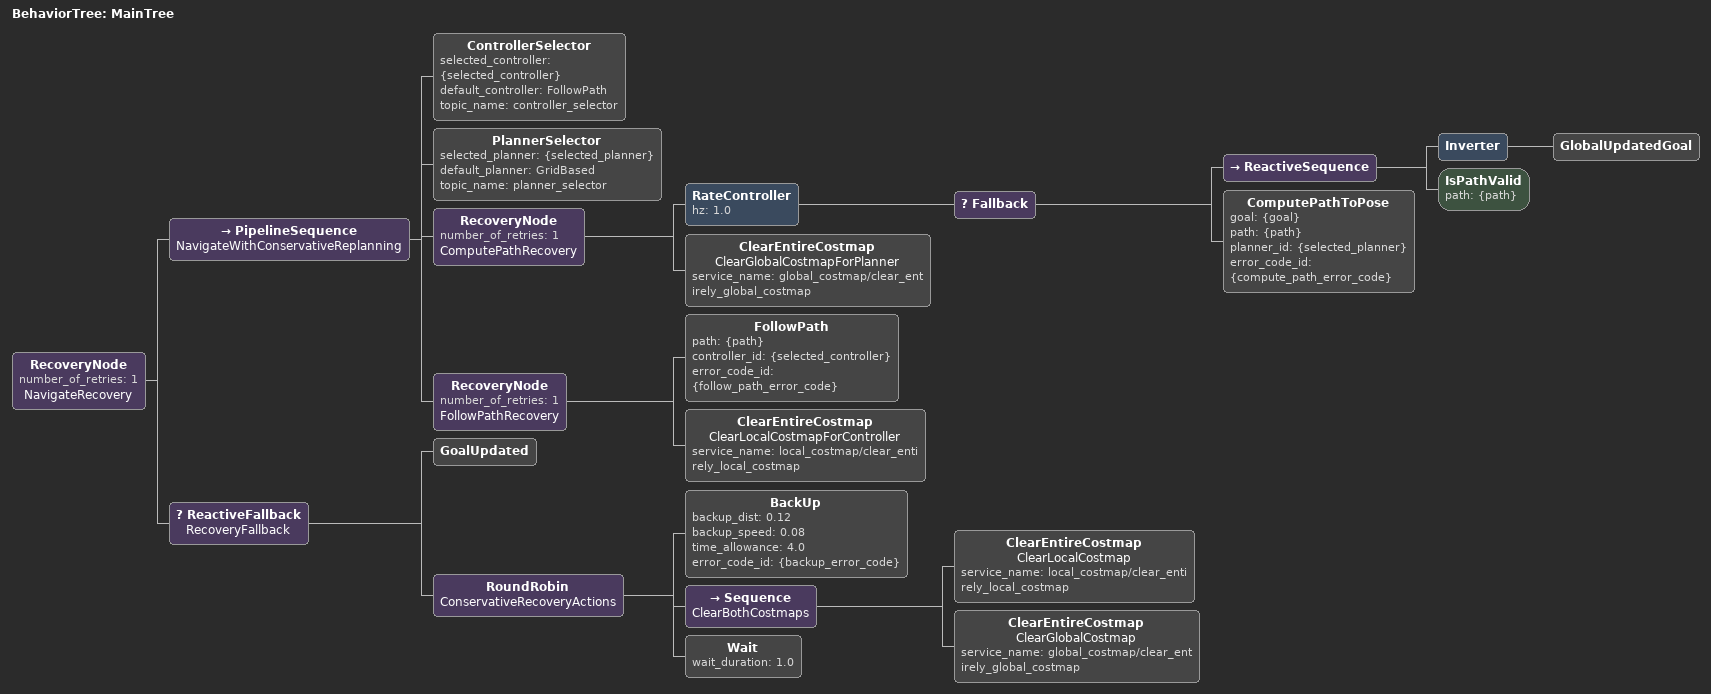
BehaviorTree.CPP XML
<root BTCPP_format="4" main_tree_to_execute="MainTree">
  <BehaviorTree ID="MainTree">
    <RecoveryNode number_of_retries="1" name="NavigateRecovery">
      <PipelineSequence name="NavigateWithConservativeReplanning">
        <ControllerSelector selected_controller="{selected_controller}"
                            default_controller="FollowPath"
                            topic_name="controller_selector"/>
        <PlannerSelector selected_planner="{selected_planner}"
                         default_planner="GridBased"
                         topic_name="planner_selector"/>
        <RecoveryNode number_of_retries="1" name="ComputePathRecovery">
          <RateController hz="1.0">
            <Fallback>
              <ReactiveSequence>
                <Inverter>
                  <GlobalUpdatedGoal/>
                </Inverter>
                <IsPathValid path="{path}"/>
              </ReactiveSequence>
              <ComputePathToPose goal="{goal}"
                                 path="{path}"
                                 planner_id="{selected_planner}"
                                 error_code_id="{compute_path_error_code}"/>
            </Fallback>
          </RateController>
          <ClearEntireCostmap
            name="ClearGlobalCostmapForPlanner"
            service_name="global_costmap/clear_entirely_global_costmap"/>
        </RecoveryNode>
        <RecoveryNode number_of_retries="1" name="FollowPathRecovery">
          <FollowPath path="{path}"
                      controller_id="{selected_controller}"
                      error_code_id="{follow_path_error_code}"/>
          <ClearEntireCostmap
            name="ClearLocalCostmapForController"
            service_name="local_costmap/clear_entirely_local_costmap"/>
        </RecoveryNode>
      </PipelineSequence>
      <ReactiveFallback name="RecoveryFallback">
        <GoalUpdated/>
        <RoundRobin name="ConservativeRecoveryActions">
          <BackUp backup_dist="0.12"
                  backup_speed="0.08"
                  time_allowance="4.0"
                  error_code_id="{backup_error_code}"/>
          <Sequence name="ClearBothCostmaps">
            <ClearEntireCostmap
              name="ClearLocalCostmap"
              service_name="local_costmap/clear_entirely_local_costmap"/>
            <ClearEntireCostmap
              name="ClearGlobalCostmap"
              service_name="global_costmap/clear_entirely_global_costmap"/>
          </Sequence>
          <Wait wait_duration="1.0"/>
        </RoundRobin>
      </ReactiveFallback>
    </RecoveryNode>
  </BehaviorTree>
</root>
